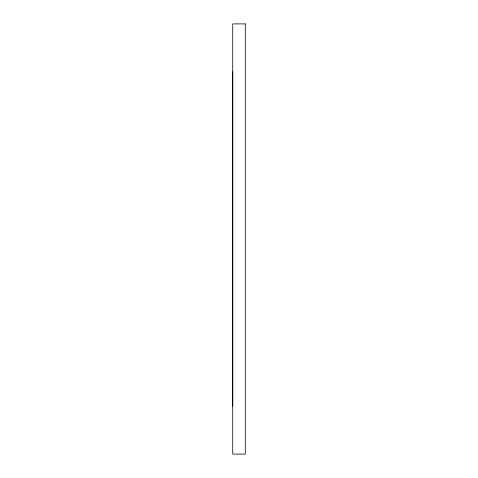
<?xml version="1.0" encoding="UTF-8"?>
<svg xmlns="http://www.w3.org/2000/svg" width="478" height="478" viewBox="0 0 478 478"><rect width="100%" height="100%" fill="white"/><g stroke="black" fill="none" stroke-linecap="round" stroke-linejoin="round"><path stroke-width="0.72" d="M232.726 406.18L232.726 71.82M245.274 23.9L232.726 23.9L232.726 454.1L245.274 454.1L245.274 23.9"/></g></svg>
